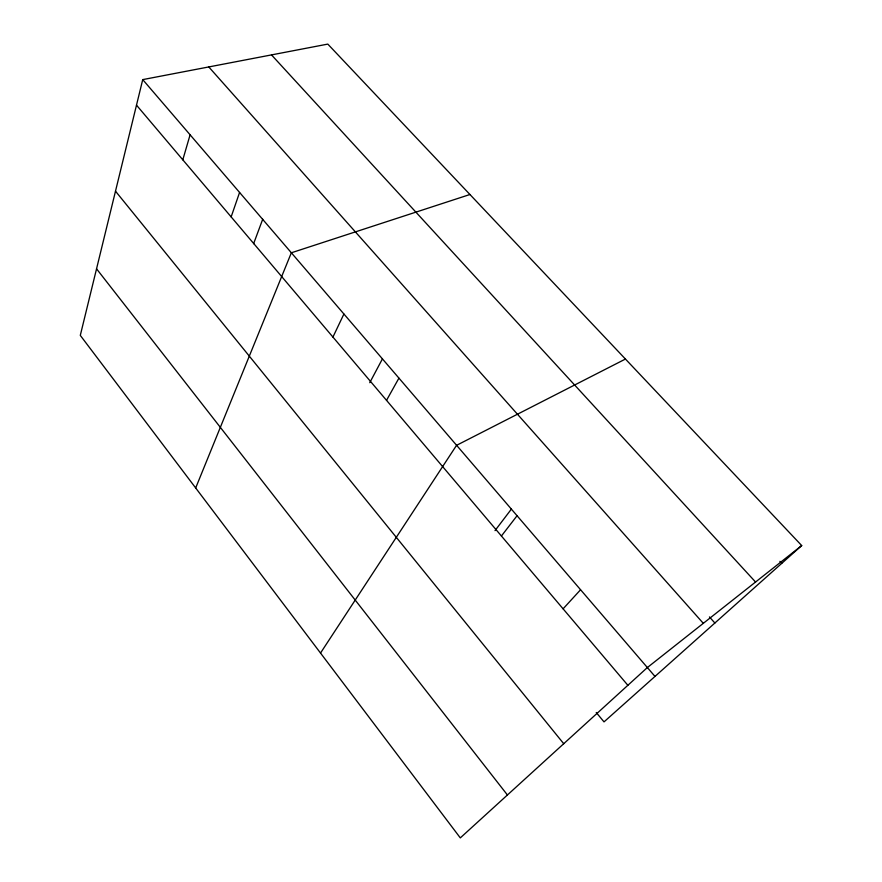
<?xml version="1.0" encoding="UTF-8"?>
<svg xmlns="http://www.w3.org/2000/svg" width="882" height="882" viewBox="0 0 882 882"><rect width="100%" height="100%" fill="white"/><g stroke="black" fill="none" stroke-linecap="round" stroke-linejoin="round"><path stroke-width="1.32" d="M142.73 79.612L80.295 335.392L460.305 837.9L647.278 667.619L801.705 545.561L327.806 44.1L142.73 79.612L654.984 676.428M182.806 159.818L190.093 134.803M231.15 216.895L239.573 192.474M253.619 243.675L262.704 219.265M195.683 487.978L291.336 252.792L469.952 194.503M332.933 337.067L343.892 314.047M369.756 382.689L382.457 358.831M386.525 400.351L398.907 378.169M320.519 653.055L456.545 445.344L625.448 359.04M495.011 530.622L511.395 509.079M501.417 536.002L517.006 515.805M563.091 608.823L580.51 589.815M801.705 545.561L604.016 721.884L596.243 712.513M779.886 561.36L781.75 563.366M271.502 54.904L755.565 582.032M709.437 616.926L714.872 623.012M208.78 66.944L703.307 623.331M136.501 105.145L627.863 685.292M115.498 191.174L563.73 743.713M96.546 268.823L507.426 794.991"/></g></svg>
